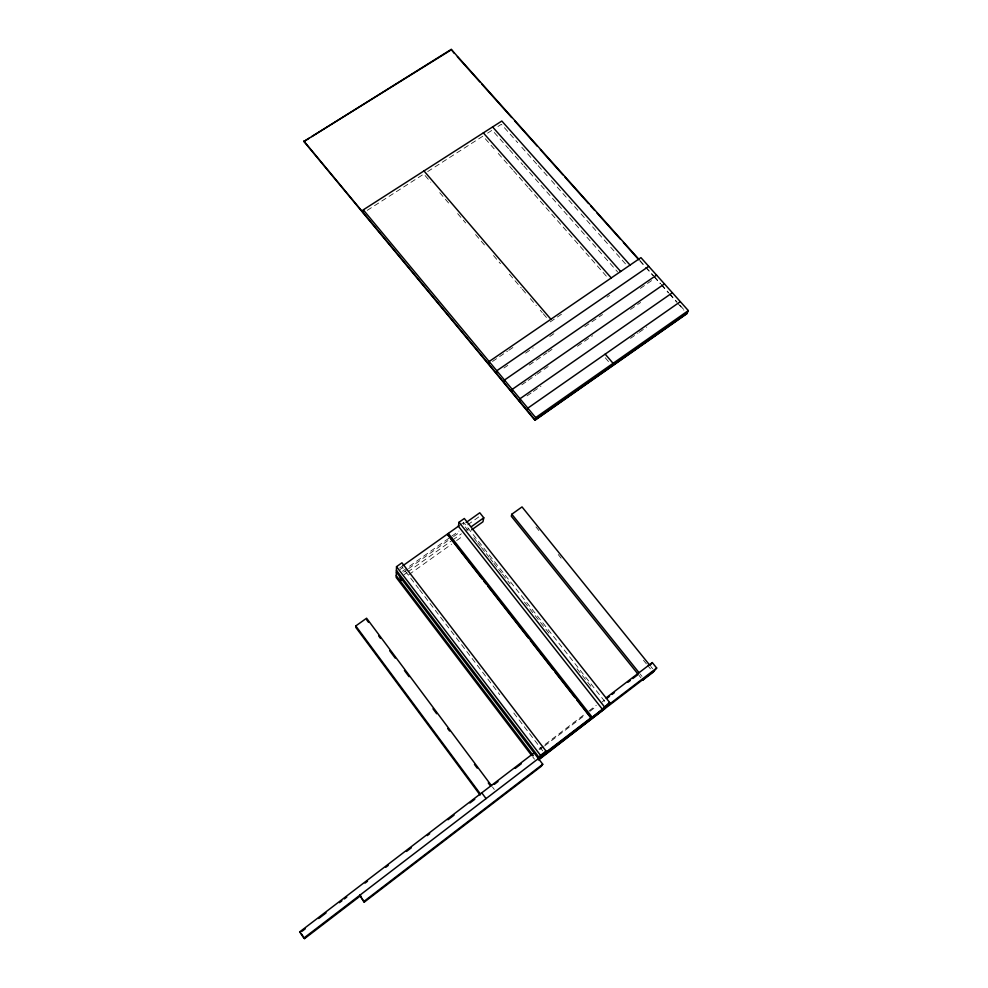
<?xml version="1.0" encoding="UTF-8"?>
<svg xmlns="http://www.w3.org/2000/svg" width="988" height="988" viewBox="0 0 988 988"><rect width="100%" height="100%" fill="white"/><g stroke="black" fill="none" stroke-linecap="round" stroke-linejoin="round"><path stroke-width="0.74" stroke-dasharray="4.94 3.71" d="M463.298 524.505L463.644 522.516L607.632 705.037M539.016 749.102L543.882 745.384M545.104 744.446L587.736 711.891M588.959 710.952L596.258 705.37M539.695 749.682L543.363 746.879M544.598 745.94L585.019 715.053M589.922 711.311L596.048 706.63M602.174 701.949L604.631 700.072M408.946 574.584L451.59 544.166M456.604 540.584L462.878 536.101M399.634 568.026L401.783 566.507L418.579 588.478M459.445 525.493L463.644 522.516M400.078 569.483L402.585 567.692M402.511 571.237L458.926 531.075M467.695 524.826L478.982 516.786L480.563 518.786M403.684 572.126L407.426 569.459M408.674 568.569L452.331 537.472M453.578 536.583L459.815 532.149M404.055 574.658L406.55 572.879M407.785 571.99L451.393 540.905M452.64 540.016L461.359 533.804M466.348 530.247L468.831 528.469M630.505 338.365L637.989 333.141M639.236 332.264L646.72 327.04M527.036 395.855L532.1 392.335M533.359 391.446L540.955 386.172M521.812 384.789L526.876 381.282M528.135 380.405L535.718 375.156M536.978 374.279L548.352 366.4M577.424 346.245L592.59 335.735M630.505 309.466L640.607 302.464M529.259 365.066L546.932 352.864M548.192 352L551.983 349.382M584.81 326.719L602.482 314.517M640.36 288.373L651.722 280.53M503.966 368.005L507.783 365.387M525.591 353.136L533.224 347.887M549.76 336.525L554.848 333.03M607.003 297.166L609.547 295.412M492.481 361.472L507.548 351.16M508.808 350.295L514.131 346.652M550.242 321.915L564.024 312.48M367.227 210.37L423.827 174.049L430.793 182.2M427.681 171.579L482.959 136.109L494.173 148.83M487.566 133.145L492.185 130.181L508.511 148.632M497.927 126.501L501.373 124.29L517.712 142.68M639.928 260.486L645.078 266.241M646.103 267.39L653.562 275.726M654.303 276.566L660.466 283.445M661.491 284.593L668.666 292.633M669.691 293.769L677.188 302.155M679.954 305.243L684.141 309.936M639.816 260.881L653.142 275.788M654.167 276.936L660.317 283.815M661.343 284.964L668.518 292.991M669.543 294.14L676.718 302.167M677.743 303.316L683.894 310.195M521.8 147.274L537.126 164.502M538.151 165.651L547.34 176M551.428 180.594L567.779 198.971M568.804 200.132L580.042 212.766M581.055 213.914L597.407 232.304M598.432 233.452L609.67 246.086M610.695 247.235L626.022 264.475M509.524 149.793L522.8 164.774M523.813 165.935L603.421 255.867M604.434 257.016L617.698 272.009M498.248 153.461L512.525 169.652M513.538 170.813L527.814 187.016M528.827 188.165L584.896 251.804M585.909 252.965L607.311 277.258M605.286 357.817L610.214 363.547M439.746 192.685L448.713 203.158M457.666 213.643L465.632 222.955M475.586 234.601L484.54 245.073M493.506 255.546L500.471 263.697M509.425 274.182L521.368 288.15M522.368 289.311L526.345 293.967M530.334 298.635L536.299 305.613M540.288 310.269L542.276 312.603M543.277 313.764L547.253 318.42M650.833 666.517L652.574 668.678M535.978 526.95L538.88 530.556M558.245 554.564L561.147 558.171M643.447 660.219L646.362 663.812M647.325 665.01L651.203 669.815M640.076 673.964L642.015 676.36M638.964 675.335L640.891 677.731M465.212 526.925L468.077 530.556M473.82 537.83L476.685 541.473M477.636 542.684L480.501 546.315M481.465 547.525L485.281 552.378M486.232 553.589L489.109 557.232M490.06 558.442L492.926 562.073M493.877 563.284L497.705 568.137M498.656 569.347L501.521 572.978M502.484 574.201L510.129 583.896M524.467 602.075L550.267 634.802M577.017 668.74L591.355 686.919M419.517 589.7L499.78 694.7M513.785 713.015L542.721 750.855M532.618 756.734L534.483 759.192M492.469 787.004L494.309 789.461"/><path stroke-width="1.48" d="M544.586 753.301L546.043 751.127L401.943 562.814L396.521 566.655L396.2 577.461L531.68 755.511M400.313 577.325L400.177 580.845L402.684 579.054M454.27 53.303L451.22 49.4L303.896 141.482L534.965 420.258L686.969 313.641L688.327 310.59L640.928 257.633L489.134 361.534L488.714 364.053M458.926 525.863L448.305 533.421L448.033 535.36L482.144 578.956M459.037 522.244L458.395 526.246L602.297 709.125L609.645 702.456L464.323 518.49L459.037 522.244L604.261 706.581M496.334 373.254L496.791 370.759L648.733 266.352M504.004 382.504L504.485 380.034L656.575 275.109M466.089 522.516L479.785 512.772L483.787 517.811L482.947 521.788L471.659 529.84M511.71 391.791L512.229 389.358L664.455 283.914M519.441 401.128L519.997 398.732L672.383 292.769M527.221 410.514L527.814 408.143L680.337 301.661M534.965 420.258L535.657 417.615L688.327 310.59M649.474 664.85L522.022 506.918L511.821 514.229L511.29 516.218L638.013 674.149M612.19 365.844L613.103 363.325L605.175 354.124M538.411 758.549L540.522 755.351L546.043 751.127M396.361 572.126L542.745 764.243L541.325 766.268L364.214 902.18L359.805 895.264L364.214 902.18M590.194 718.906L591.12 717.683L447.428 534.039L402.635 565.889M607.632 705.037L591.083 718.214L576.881 700.06M604.681 708.816L538.806 759.772M606.644 706.309L609.645 702.456M649.956 665.443L652.29 662.578L656.687 668.012L653.13 672.223L642.805 680.127L643.941 678.768M364.029 901.352L542.745 764.243M591.12 717.683L539.102 757.487L396.41 570.323M534.138 752.819L299.673 931.906L303.847 938.094L656.687 668.012M303.847 938.094L304.588 938.6L360.706 895.634M538.238 759.698L654.303 670.827M606.002 697.936L652.29 662.578M301.673 931.536L305.329 928.745M318.741 918.507L326.052 912.912M339.464 902.662L341.897 900.809M344.343 898.944L346.776 897.079M365.066 883.111L367.499 881.247M385.789 867.266L388.222 865.414M406.513 851.434L411.391 847.716M427.236 835.601L429.681 833.736M447.959 819.768L454.06 815.112M469.905 802.997L474.783 799.28M494.358 784.324L498.038 781.508M515.193 768.405L521.318 763.724M607.077 698.207L609.522 696.33M611.98 694.453L614.425 692.588M627.911 682.288L630.356 680.423M632.802 678.546L637.705 674.804M480.119 795.056L355.902 627.516L355.779 625.947L366.585 618.216L491.555 785.769M471.325 526.69L483.787 517.811M687.129 313.282L535.039 419.949L303.859 141.049M363.374 212.852L363.288 209.839L501.818 121.03L630.035 265.08M303.896 141.482L309.108 138.234M311.714 136.616L451.195 49.857M299.673 931.906L300.451 932.474M451.22 49.4L638.927 259.362M457.345 56.736L479.896 81.967M481.946 84.264L511.673 117.523M514.748 120.968L537.299 146.199M540.374 149.633L562.925 174.864M564.975 177.161L588.552 203.54M590.602 205.837L594.702 210.419M596.764 212.716L620.341 239.096M623.416 242.529L638.791 259.733M492.592 126.946L620.674 271.502M483.33 132.874L611.263 277.937M423.976 170.936L550.896 319.248M363.288 209.839L535.657 417.615M511.821 514.229L639.113 672.766M448.305 533.421L592.01 716.992M484.034 581.376L485.923 583.797M487.825 586.23L528.555 638.297M530.457 640.718L553.194 669.778M555.083 672.198L574.979 697.627M396.521 566.655L540.522 755.351M396.25 575.695L533.298 755.721M366.659 619.809L368.499 622.279M378.639 635.877L380.479 638.347M389.692 650.709L395.225 658.119M404.438 670.481L409.044 676.657M432.991 708.791L436.684 713.731M447.737 728.564L449.577 731.034M474.45 764.403L477.216 768.108M488.27 782.941L490.122 785.411M481.761 792.833L486.059 798.613M355.779 625.947L480.551 794.179M301.278 933.697L304.588 938.6"/></g></svg>
